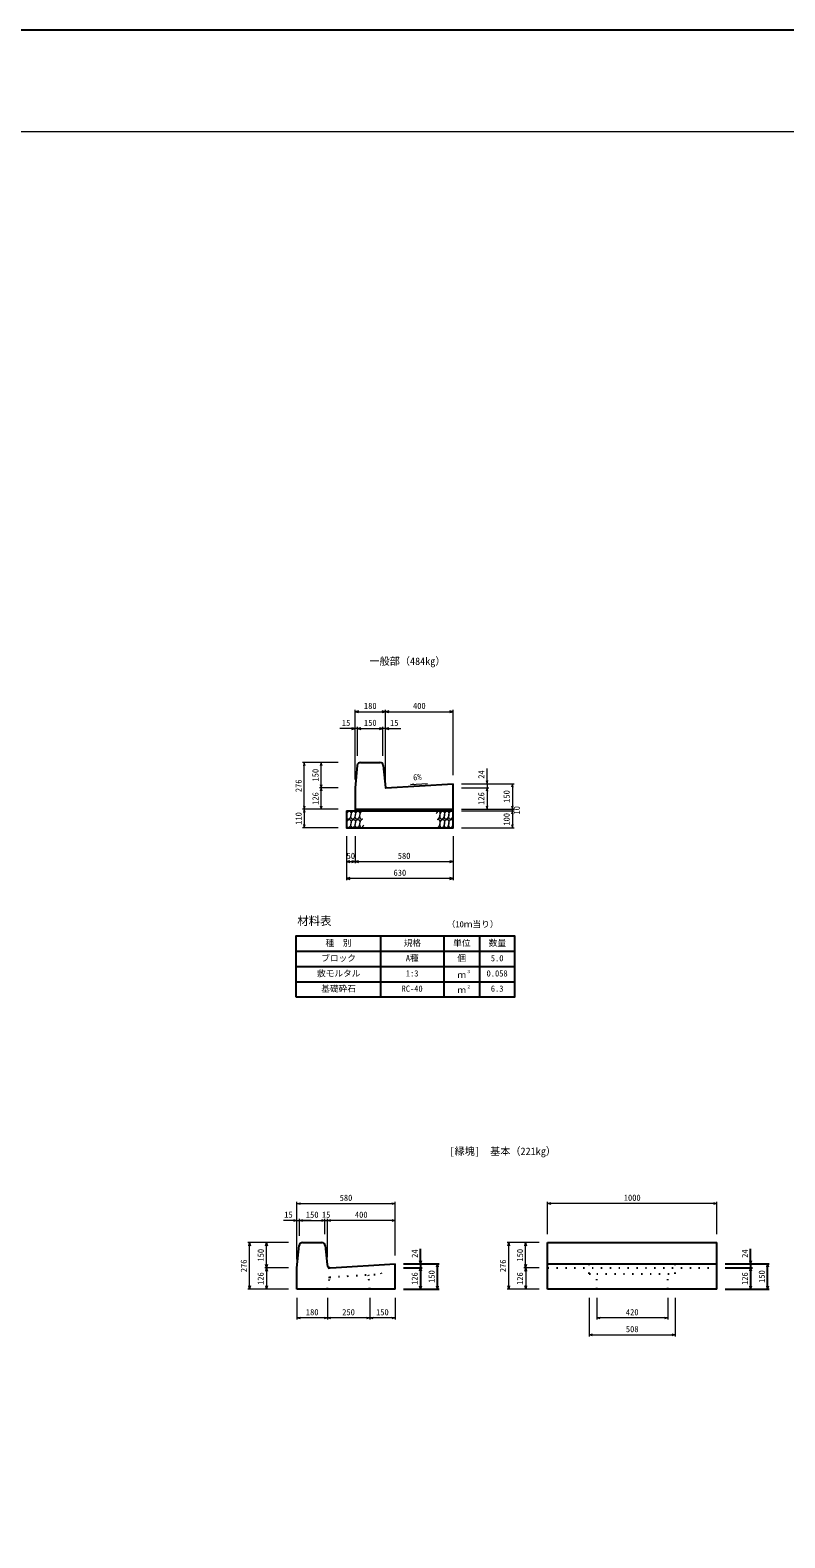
# Model space of a CAD drawing. Units: millimetres, scale not verified. Extents: x -12600 to 12600, y -8910 to 8910.
# Drawn here: x -8139 to -3678, y 0 to 8910 of the extents above; entities that cross this region are included whole.
import ezdxf
from ezdxf.enums import TextEntityAlignment as Align

# ---------------------------------------------------------------- set-up
doc = ezdxf.new("R2010")
doc.units = ezdxf.units.MM
doc.header["$LTSCALE"] = 30
doc.linetypes.add('DOTTED', pattern=[1.75, 0.25, -1.5])
for name, color, linetype, lineweight in [('0-0_DIM', 7, 'Continuous', 25), ('0-1_Defpoints', 5, 'Continuous', 25), ('0-2_HATCH', 6, 'Continuous', 25), ('0-3_HYO', 3, 'Continuous', 25), ('0-4_HYO2', 4, 'Continuous', 25), ('0-5_OUTLINE', 3, 'Continuous', 25), ('0-6_OUTLINE2', 4, 'DOTTED', 25), ('0-7_TXT', 7, 'Continuous', 25), ('0-8_WAKU', 3, 'Continuous', 13)]:
    doc.layers.add(name, color=color, linetype=linetype, lineweight=lineweight)
doc.styles.add('ＭＳ ゴシック', font='')
doc.styles.get('ＭＳ ゴシック').set_extended_font_data('MS Gothic')

msp = doc.modelspace()

# ---------------------------------------------------------------- linework, layer by layer
at = {"layer": '0-0_DIM', "lineweight": 13}
for p, q in [((-6218.14, 4482.39), (-6218.14, 4892.39)), ((-6218.14, 4882.39), (-6038.14, 4882.39)), ((-6038.14, 4482.39), (-6038.14, 4892.39)), ((-6038.14, 4882.39), (-5638.14, 4882.39)), ((-5638.14, 4506.39), (-5638.14, 4892.39)), ((-6218.14, 4782.39), (-6308.14, 4782.39)), ((-6203.14, 4782.39), (-6218.14, 4782.39)), ((-6203.14, 4620.9), (-6203.14, 4792.39)), ((-6203.14, 4782.39), (-6053.14, 4782.39)), ((-6053.14, 4620.9), (-6053.14, 4792.39)), ((-6038.14, 4782.39), (-6053.14, 4782.39)), ((-6038.14, 4782.39), (-5948.14, 4782.39)), ((-6318.14, 4582.39), (-6528.14, 4582.39)), ((-6518.14, 4306.39), (-6518.14, 4582.39)), ((-6418.14, 4432.39), (-6418.14, 4582.39)), ((-5438.14, 4456.39), (-5438.14, 4546.39)), ((-5889.9, 4451.3), (-5790.08, 4457.29)), ((-5588.14, 4456.39), (-5278.14, 4456.39)), ((-5438.14, 4456.39), (-5438.14, 4432.39)), ((-5288.14, 4456.39), (-5288.14, 4306.39)), ((-6318.14, 4432.39), (-6428.14, 4432.39)), ((-6418.14, 4306.39), (-6418.14, 4432.39)), ((-5588.14, 4432.39), (-5428.14, 4432.39)), ((-5438.14, 4432.39), (-5438.14, 4306.39)), ((-6318.14, 4306.39), (-6528.14, 4306.39)), ((-6518.14, 4306.39), (-6518.14, 4196.39)), ((-5588.14, 4306.39), (-5278.14, 4306.39)), ((-5588.14, 4296.39), (-5278.14, 4296.39)), ((-5288.14, 4296.39), (-5288.14, 4306.39)), ((-5288.14, 4296.39), (-5288.14, 4196.39)), ((-6318.14, 4196.39), (-6528.14, 4196.39)), ((-5588.14, 4196.39), (-5278.14, 4196.39)), ((-6268.14, 4146.39), (-6268.14, 3886.39)), ((-6218.14, 4146.39), (-6218.14, 3986.39)), ((-5638.14, 4146.39), (-5638.14, 3886.39)), ((-6268.14, 3996.39), (-6218.14, 3996.39)), ((-6218.14, 3996.39), (-5638.14, 3996.39)), ((-5638.14, 3896.39), (-6268.14, 3896.39)), ((-6561.51, 1645.38), (-6561.51, 1985.38)), ((-6561.51, 1975.38), (-5981.51, 1975.38)), ((-5981.51, 1669.38), (-5981.51, 1985.38)), ((-5079.7, 1795.38), (-5079.7, 1985.72)), ((-4079.7, 1975.72), (-5079.7, 1975.72)), ((-4079.7, 1795.38), (-4079.7, 1985.72)), ((-6561.51, 1875.38), (-6641.28, 1875.38)), ((-6561.51, 1875.38), (-6546.51, 1875.38)), ((-6546.51, 1783.89), (-6546.51, 1885.38)), ((-6396.51, 1795.38), (-6396.51, 1885.33)), ((-6396.51, 1875.29), (-6381.51, 1875.29)), ((-6381.51, 1657.76), (-6381.51, 1885.29)), ((-5981.51, 1875.29), (-6381.51, 1875.29)), ((-6611.51, 1745.38), (-6851.51, 1745.38)), ((-6841.51, 1469.38), (-6841.51, 1745.38)), ((-6741.51, 1595.38), (-6741.51, 1745.38)), ((-5129.7, 1745.38), (-5319.7, 1745.38)), ((-5309.7, 1469.38), (-5309.7, 1745.38)), ((-5209.7, 1595.38), (-5209.7, 1745.38)), ((-6611.51, 1595.38), (-6751.51, 1595.38)), ((-6741.13, 1595.38), (-6741.13, 1469.38)), ((-5129.7, 1595.38), (-5219.7, 1595.38)), ((-5209.32, 1595.38), (-5209.32, 1469.38)), ((-6611.51, 1469.38), (-6851.51, 1469.38)), ((-5129.7, 1469.38), (-5319.7, 1469.38)), ((-6561.51, 1419.38), (-6561.51, 1289.38)), ((-6381.51, 1419.38), (-6381.51, 1289.38)), ((-6131.51, 1419.38), (-6131.51, 1289.38)), ((-5981.51, 1419.38), (-5981.51, 1289.38)), ((-4833.7, 1419.38), (-4833.7, 1189.38)), ((-4789.7, 1419.38), (-4789.7, 1289.38)), ((-4369.7, 1419.38), (-4369.7, 1289.38)), ((-4325.7, 1419.38), (-4325.7, 1189.38)), ((-6381.51, 1299.38), (-6561.51, 1299.38)), ((-6131.51, 1299.38), (-6381.51, 1299.38)), ((-5981.51, 1299.38), (-6131.51, 1299.38)), ((-4369.7, 1299.38), (-4789.7, 1299.38)), ((-4833.7, 1199.38), (-4325.7, 1199.38))]:
    msp.add_line(p, q, dxfattribs=at)
at = {"layer": '0-0_DIM'}
for p, q in [((-5831.51, 1619.38), (-5831.51, 1708.35)), ((-3879.7, 1619.38), (-3879.7, 1708.35)), ((-5931.51, 1619.38), (-5721.51, 1619.38)), ((-5831.51, 1619.38), (-5831.51, 1595.38)), ((-5731.51, 1469.38), (-5731.51, 1619.38)), ((-4029.7, 1619.38), (-3769.7, 1619.38)), ((-3879.7, 1619.38), (-3879.7, 1595.38)), ((-3779.7, 1469.38), (-3779.7, 1619.38)), ((-5931.51, 1595.38), (-5821.51, 1595.38)), ((-5831.51, 1595.38), (-5831.51, 1469.38)), ((-4029.7, 1595.38), (-3869.7, 1595.38)), ((-3879.7, 1595.38), (-3879.7, 1469.38)), ((-5931.51, 1469.38), (-5721.51, 1469.38)), ((-4029.7, 1469.38), (-3769.7, 1469.38))]:
    msp.add_line(p, q, dxfattribs=at)
at = {"layer": '0-0_DIM', "lineweight": 13}
for points in [[(-6198.14, 4887.75), (-6218.14, 4882.39), (-6198.14, 4877.03)], [(-6058.14, 4877.03), (-6038.14, 4882.39), (-6058.14, 4887.75)], [(-6018.14, 4887.75), (-6038.14, 4882.39), (-6018.14, 4877.03)], [(-5658.14, 4877.03), (-5638.14, 4882.39), (-5658.14, 4887.75)], [(-6238.14, 4777.03), (-6218.14, 4782.39), (-6238.14, 4787.75)], [(-6183.14, 4787.75), (-6203.14, 4782.39), (-6183.14, 4777.03)], [(-6073.14, 4777.03), (-6053.14, 4782.39), (-6073.14, 4787.75)], [(-6018.14, 4787.75), (-6038.14, 4782.39), (-6018.14, 4777.03)], [(-6512.78, 4562.39), (-6518.14, 4582.39), (-6523.5, 4562.39)], [(-6412.78, 4562.39), (-6418.14, 4582.39), (-6423.5, 4562.39)], [(-5869.74, 4449.17), (-5889.9, 4451.3), (-5870.14, 4455.83)], [(-5443.5, 4476.39), (-5438.14, 4456.39), (-5432.78, 4476.39)], [(-5282.78, 4436.39), (-5288.14, 4456.39), (-5293.5, 4436.39)], [(-6423.5, 4452.39), (-6418.14, 4432.39), (-6412.78, 4452.39)], [(-6412.78, 4412.39), (-6418.14, 4432.39), (-6423.5, 4412.39)], [(-5432.78, 4412.39), (-5438.14, 4432.39), (-5443.5, 4412.39)], [(-6523.5, 4326.39), (-6518.14, 4306.39), (-6512.78, 4326.39)], [(-6512.78, 4286.39), (-6518.14, 4306.39), (-6523.5, 4286.39)], [(-6423.5, 4326.39), (-6418.14, 4306.39), (-6412.78, 4326.39)], [(-5443.5, 4326.39), (-5438.14, 4306.39), (-5432.78, 4326.39)], [(-5293.5, 4326.39), (-5288.14, 4306.39), (-5282.78, 4326.39)], [(-5282.78, 4276.39), (-5288.14, 4296.39), (-5293.5, 4276.39)], [(-6523.5, 4216.39), (-6518.14, 4196.39), (-6512.78, 4216.39)], [(-5293.5, 4216.39), (-5288.14, 4196.39), (-5282.78, 4216.39)], [(-6248.14, 4001.75), (-6268.14, 3996.39), (-6248.14, 3991.03)], [(-6238.14, 3991.03), (-6218.14, 3996.39), (-6238.14, 4001.75)], [(-6198.14, 4001.75), (-6218.14, 3996.39), (-6198.14, 3991.03)], [(-5658.14, 3991.03), (-5638.14, 3996.39), (-5658.14, 4001.75)], [(-6248.14, 3901.75), (-6268.14, 3896.39), (-6248.14, 3891.03)], [(-5658.14, 3891.03), (-5638.14, 3896.39), (-5658.14, 3901.75)], [(-6541.51, 1970.02), (-6561.51, 1975.38), (-6541.51, 1980.74)], [(-6001.51, 1980.74), (-5981.51, 1975.38), (-6001.51, 1970.02)], [(-5059.7, 1970.36), (-5079.7, 1975.72), (-5059.7, 1981.08)], [(-4099.7, 1981.08), (-4079.7, 1975.72), (-4099.7, 1970.36)], [(-6581.51, 1880.74), (-6561.51, 1875.38), (-6581.51, 1870.02)], [(-6526.51, 1870.02), (-6546.51, 1875.38), (-6526.51, 1880.74)], [(-6477.61, 1875.33), (-6546.33, 1875.33), (-6396.51, 1875.33)], [(-6416.51, 1880.69), (-6396.51, 1875.33), (-6416.51, 1869.98)], [(-6361.51, 1869.93), (-6381.51, 1875.29), (-6361.51, 1880.65)], [(-6001.51, 1880.65), (-5981.51, 1875.29), (-6001.51, 1869.93)], [(-6846.87, 1725.38), (-6841.51, 1745.38), (-6836.15, 1725.38)], [(-6746.87, 1725.38), (-6741.51, 1745.38), (-6736.15, 1725.38)], [(-5315.06, 1725.38), (-5309.7, 1745.38), (-5304.34, 1725.38)], [(-5215.06, 1725.38), (-5209.7, 1745.38), (-5204.34, 1725.38)], [(-6736.15, 1615.38), (-6741.51, 1595.38), (-6746.87, 1615.38)], [(-5204.34, 1615.38), (-5209.7, 1595.38), (-5215.06, 1615.38)], [(-6746.49, 1575.38), (-6741.13, 1595.38), (-6735.77, 1575.38)], [(-5214.68, 1575.38), (-5209.32, 1595.38), (-5203.96, 1575.38)], [(-6836.15, 1489.38), (-6841.51, 1469.38), (-6846.87, 1489.38)], [(-6735.77, 1489.38), (-6741.13, 1469.38), (-6746.49, 1489.38)], [(-5304.34, 1489.38), (-5309.7, 1469.38), (-5315.06, 1489.38)], [(-5203.96, 1489.38), (-5209.32, 1469.38), (-5214.68, 1489.38)], [(-6541.51, 1294.02), (-6561.51, 1299.38), (-6541.51, 1304.74)], [(-6401.51, 1304.74), (-6381.51, 1299.38), (-6401.51, 1294.02)], [(-6361.51, 1294.02), (-6381.51, 1299.38), (-6361.51, 1304.74)], [(-6151.51, 1304.74), (-6131.51, 1299.38), (-6151.51, 1294.02)], [(-6111.51, 1294.02), (-6131.51, 1299.38), (-6111.51, 1304.74)], [(-6001.51, 1304.74), (-5981.51, 1299.38), (-6001.51, 1294.02)], [(-4769.7, 1294.02), (-4789.7, 1299.38), (-4769.7, 1304.74)], [(-4389.7, 1304.74), (-4369.7, 1299.38), (-4389.7, 1294.02)], [(-4813.7, 1194.02), (-4833.7, 1199.38), (-4813.7, 1204.74)], [(-4345.7, 1204.74), (-4325.7, 1199.38), (-4345.7, 1194.02)]]:
    msp.add_lwpolyline(points, dxfattribs=at)
at = {"layer": '0-0_DIM'}
for points in [[(-5836.87, 1639.38), (-5831.51, 1619.38), (-5826.15, 1639.38)], [(-5726.15, 1599.38), (-5731.51, 1619.38), (-5736.87, 1599.38)], [(-3885.06, 1639.38), (-3879.7, 1619.38), (-3874.34, 1639.38)], [(-3774.34, 1599.38), (-3779.7, 1619.38), (-3785.06, 1599.38)], [(-5826.15, 1575.38), (-5831.51, 1595.38), (-5836.87, 1575.38)], [(-3874.34, 1575.38), (-3879.7, 1595.38), (-3885.06, 1575.38)], [(-5836.87, 1489.38), (-5831.51, 1469.38), (-5826.15, 1489.38)], [(-5736.87, 1489.38), (-5731.51, 1469.38), (-5726.15, 1489.38)], [(-3885.06, 1489.38), (-3879.7, 1469.38), (-3874.34, 1489.38)], [(-3785.06, 1489.38), (-3779.7, 1469.38), (-3774.34, 1489.38)]]:
    msp.add_lwpolyline(points, dxfattribs=at)
at = {"layer": '0-1_Defpoints'}
msp.add_lwpolyline([(-12600, -8910), (12600, -8910), (12600, 8910), (-12600, 8910)], close=True, dxfattribs=at)
at = {"layer": '0-2_HATCH', "lineweight": 13}
for centre, major_axis in [((-6254.94, 4271.39), (4.34, 24.62)), ((-6229.36, 4271.39), (4.34, 24.62)), ((-6203.78, 4271.39), (4.34, 24.62)), ((-5702.5, 4271.39), (-4.34, -24.62)), ((-5676.93, 4271.39), (-4.34, -24.62)), ((-5651.35, 4271.39), (-4.34, -24.62)), ((-6254.94, 4221.39), (4.34, 24.62)), ((-6229.36, 4221.39), (4.34, 24.62)), ((-6203.78, 4221.39), (4.34, 24.62)), ((-5702.5, 4221.39), (-4.34, -24.62)), ((-5676.93, 4221.39), (-4.34, -24.62)), ((-5651.35, 4221.39), (-4.34, -24.62))]:
    msp.add_ellipse(centre, major_axis=major_axis, ratio=0.5, dxfattribs=at)
for centre, major_axis, start_param, end_param in [((-6178.2, 4271.39), (4.34, 24.62), 0.65491, 3.7870334), ((-5728.08, 4271.39), (-4.34, -24.62), 6.247078, 10.7595812), ((-6178.2, 4221.39), (4.34, 24.62), 6.247078, 10.7595812), ((-5728.08, 4221.39), (-4.34, -24.62), 0.65491, 3.7870334)]:
    msp.add_ellipse(centre, major_axis=major_axis, ratio=0.5, start_param=start_param, end_param=end_param, dxfattribs=at)
at = {"layer": '0-3_HYO'}
for p, q in [((-6068.14, 3556.39), (-6068.14, 3196.39)), ((-5693.14, 3556.39), (-5693.14, 3196.39)), ((-5483.14, 3556.39), (-5483.14, 3196.39)), ((-6568.14, 3466.39), (-5273.14, 3466.39))]:
    msp.add_line(p, q, dxfattribs=at)
msp.add_lwpolyline([(-6568.14, 3196.39), (-5273.14, 3196.39), (-5273.14, 3556.39), (-6568.14, 3556.39)], close=True, dxfattribs=at)
at = {"layer": '0-4_HYO2'}
for p, q in [((-6568.14, 3376.39), (-5273.14, 3376.39)), ((-6568.14, 3286.39), (-5273.14, 3286.39))]:
    msp.add_line(p, q, dxfattribs=at)
at = {"layer": '0-5_OUTLINE'}
for p, q in [((-6204.94, 4564.38), (-6218.14, 4432.39)), ((-6185.04, 4582.39), (-6071.24, 4582.39)), ((-6051.34, 4564.38), (-6038.43, 4435.24)), ((-6035.33, 4432.56), (-5638.14, 4456.39)), ((-6218.14, 4432.39), (-6218.14, 4296.39)), ((-6268.14, 4296.39), (-5638.14, 4296.39)), ((-6218.14, 4306.39), (-5638.14, 4306.39)), ((-6561.51, 1595.38), (-6548.31, 1727.37)), ((-6528.41, 1745.38), (-6414.61, 1745.38)), ((-6394.71, 1727.37), (-6383.42, 1614.51)), ((-5079.7, 1745.38), (-4079.7, 1745.38)), ((-5079.7, 1469.38), (-5079.7, 1745.38)), ((-4079.7, 1469.38), (-4079.7, 1745.38)), ((-6362.33, 1596.53), (-5981.51, 1619.38)), ((-5981.51, 1469.38), (-5981.51, 1619.38)), ((-5079.7, 1619.38), (-4079.7, 1619.38)), ((-6561.51, 1469.38), (-6561.51, 1595.38)), ((-5981.51, 1469.38), (-6561.51, 1469.38)), ((-4079.7, 1469.38), (-5079.7, 1469.38))]:
    msp.add_line(p, q, dxfattribs=at)
msp.add_lwpolyline([(-6268.14, 4296.39), (-6268.14, 4196.39), (-5638.14, 4196.39), (-5638.14, 4456.39)], dxfattribs=at)
for centre, radius, start, end in [((-6185.04, 4562.39), 20, 90, 174.2886), ((-6071.24, 4562.39), 20, 5.7114, 90), ((-6035.45, 4435.56), 3, 185.70973, 273.43526), ((-6528.41, 1725.38), 20, 90, 174.28941), ((-6414.61, 1725.38), 20, 5.71059, 90), ((-6363.52, 1616.5), 20, 185.71059, 273.43363)]:
    msp.add_arc(centre, radius, start, end, dxfattribs=at)
at = {"layer": '0-6_OUTLINE2'}
for p, q in [((-4833.7, 1559.9), (-4833.7, 1619.38)), ((-4325.7, 1559.9), (-4325.7, 1619.38)), ((-6381.51, 1469.38), (-6368.87, 1535.03)), ((-6368.87, 1535.03), (-6372.7, 1598.73)), ((-6137.67, 1548.9), (-6138.03, 1554.89)), ((-6131.51, 1469.38), (-6137.67, 1548.9)), ((-5079.7, 1595.38), (-4079.7, 1595.38)), ((-4833.7, 1559.9), (-4789.7, 1559.9)), ((-4789.7, 1559.9), (-4369.7, 1559.9)), ((-4789.7, 1469.38), (-4789.7, 1559.9)), ((-4369.7, 1559.9), (-4325.7, 1559.9)), ((-4369.7, 1469.38), (-4369.7, 1559.9))]:
    msp.add_line(p, q, dxfattribs=at)
msp.add_lwpolyline([(-6369.23, 1541.02), (-6062.78, 1559.41), (-6066.08, 1614.31)], dxfattribs=at)
at = {"layer": '0-8_WAKU'}
msp.add_lwpolyline([(-12000, -8310), (12000, -8310), (12000, 8310), (-12000, 8310)], close=True, dxfattribs=at)

# ---------------------------------------------------------------- texts
at = {"layer": '0-0_DIM', "style": 'ＭＳ ゴシック'}
for s, p in [('180', (-6165.64, 4887.39)), ('400', (-5875.64, 4887.39)), ('15', (-6296.12, 4787.26)), ('150', (-6165.64, 4787.39)), ('15', (-6011.6, 4787.26)), ('50', (-6268.14, 4001.39)), ('580', (-5965.64, 4001.39)), ('630', (-5990.64, 3901.39)), ('580', (-6309.01, 1980.38)), ('1000', (-4629.7, 1980.72)), ('15', (-6636.73, 1880.38)), ('150', (-6508.92, 1880.33)), ('15', (-6414.01, 1880.29)), ('400', (-6219.01, 1880.29)), ('180', (-6509.01, 1304.38)), ('250', (-6294.01, 1304.38)), ('150', (-6094.01, 1304.38)), ('420', (-4617.2, 1304.38)), ('508', (-4617.2, 1204.38))]:
    msp.add_text(s, height=36.66, dxfattribs=at).set_placement(p, align=Align.BOTTOM_LEFT)
for s, rotation, p in [('276', 90, (-6523.14, 4406.89)), ('150', 90, (-6423.14, 4469.89)), ('6%', 3.434, (-5873.18, 4465.07)), ('24', 90, (-5442.7, 4486.39)), ('126', 90, (-6423.14, 4331.89)), ('126', 90, (-5443.14, 4331.89)), ('150', 90, (-5293.14, 4343.89)), ('110', 90, (-6523.14, 4213.89)), ('100', 90, (-5293.14, 4208.89)), ('10', 90, (-5232.89, 4274.49)), ('150', 90, (-6746.51, 1632.88)), ('24', 90, (-5835.99, 1654.68)), ('150', 90, (-5213.94, 1632.88)), ('24', 90, (-3884.18, 1654.68)), ('276', 90, (-6846.51, 1569.88)), ('276', 90, (-5314.7, 1569.88)), ('126', 90, (-6746.89, 1494.88)), ('126', 90, (-5836.51, 1494.88)), ('150', 90, (-5736.51, 1506.88)), ('126', 90, (-5214.32, 1494.88)), ('126', 90, (-3884.7, 1494.88)), ('150', 90, (-3784.7, 1506.88))]:
    msp.add_text(s, height=36.66, rotation=rotation, dxfattribs=at).set_placement(p, align=Align.BOTTOM_LEFT)
at = {"layer": '0-7_TXT', "style": 'ＭＳ ゴシック'}
for s, height, p in [('一般部（484kg）', 43.99, (-6133.29, 5145.46)), ('材料表', 49.49, (-6559.81, 3606.39)), ('（10ｍ当り）', 36.66, (-5676.48, 3597.22)), ('種\u3000別', 36.66, (-6393.14, 3486.39)), ('規格', 36.66, (-5930.64, 3486.39)), ('単位', 36.66, (-5638.14, 3486.39)), ('数量', 36.66, (-5428.14, 3486.39)), ('ブロック', 36.66, (-6418.14, 3396.39)), ('A種', 36.66, (-5918.14, 3396.39)), ('個', 36.66, (-5613.14, 3396.39)), ('5.0', 36.66, (-5415.64, 3396.39)), ('敷モルタル', 36.66, (-6443.14, 3306.39)), ('1:3', 36.66, (-5918.14, 3306.39)), ('ｍ', 36.66, (-5613.14, 3298.06)), ('３', 18.33, (-5558.53, 3331.7)), ('0.058', 36.66, (-5440.64, 3306.39)), ('基礎砕石', 36.66, (-6418.14, 3216.39)), ('RC-40', 36.66, (-5943.14, 3216.39)), ('ｍ', 36.66, (-5613.14, 3208.06)), ('２', 18.33, (-5558.53, 3241.7)), ('6.3', 36.66, (-5415.64, 3216.39)), ('[縁塊]\u3000基本（221kg）', 43.99, (-5659.83, 2249.35))]:
    msp.add_text(s, height=height, dxfattribs=at).set_placement(p, align=Align.BOTTOM_LEFT)

doc.saveas('drawing.dxf')
